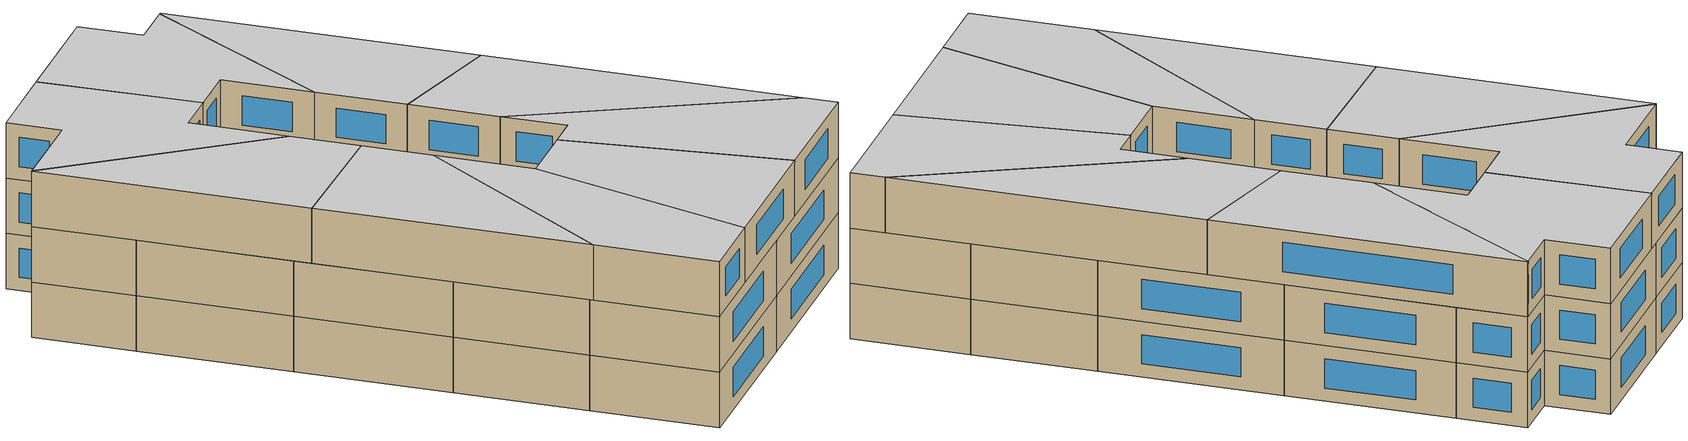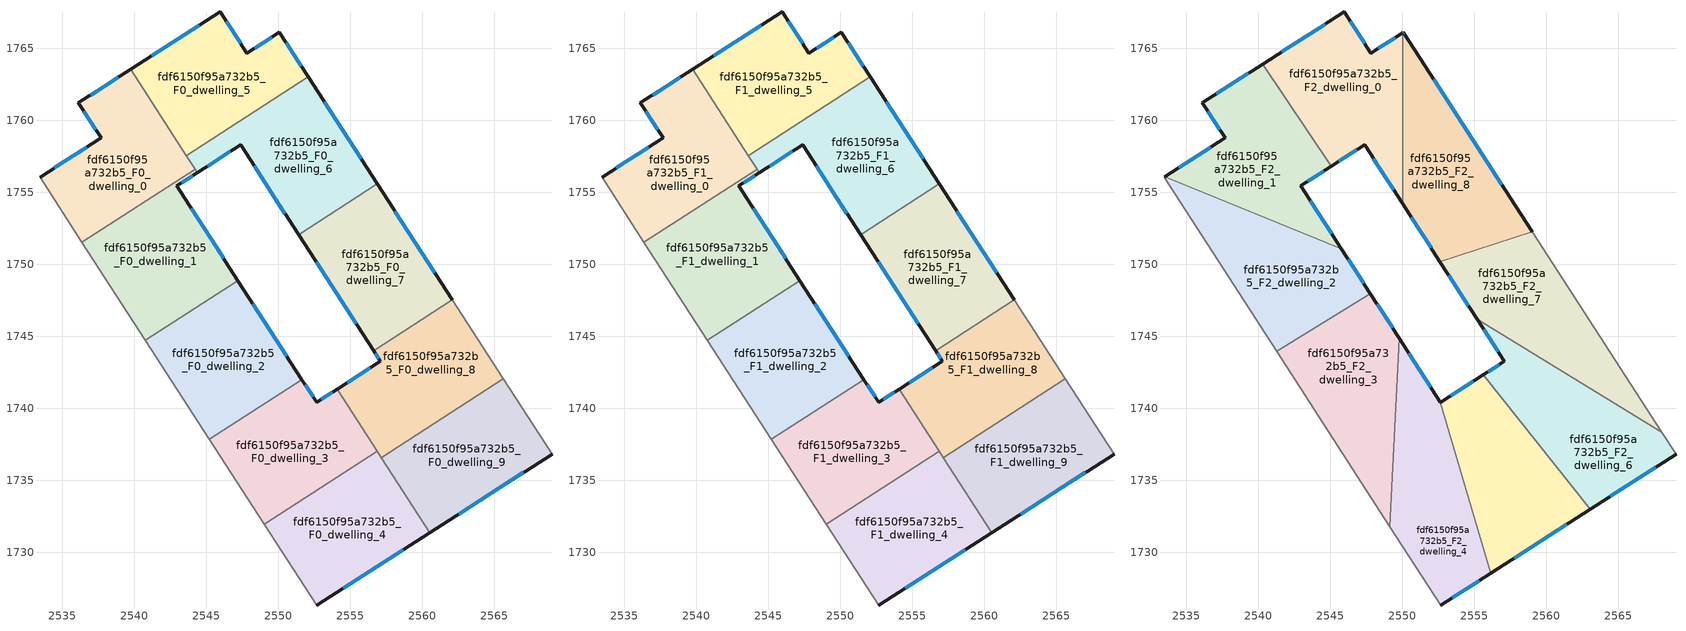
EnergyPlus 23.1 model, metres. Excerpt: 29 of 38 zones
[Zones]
fdf6150f95a732b5_F0_dwelling_0
 floor ground (EU_floor_Construction): 2539.74,1763.53 2544.22,1756.61 2536.37,1751.54 2533.46,1756.05 2537.69,1758.77 2536.12,1761.2 z0
 wall outside (EU_wall_Construction): 2539.74,1763.53 2536.12,1761.2 2537.69,1758.77 2533.46,1756.05 z0:3
 wall adiabatic (EU_wall_Construction): 2533.46,1756.05 2536.37,1751.54 z0:3
 wall to fdf6150f95a732b5_F0_dwelling_1 (EU_wall_Construction): 2536.37,1751.54 2544.22,1756.61 z0:3
 wall to fdf6150f95a732b5_F0_dwelling_5 (EU_wall_Construction): 2543.61,1757.54 2539.74,1763.53 z0:3
 wall to fdf6150f95a732b5_F0_dwelling_6 (EU_wall_Construction): 2544.22,1756.61 2543.61,1757.54 z0:3
 window (EU_Window_Construction): 2536.7,1758.13 2534.45,1756.69 / 2536.49,1760.63 2537.32,1759.34 / 2538.89,1762.98 2536.97,1761.75 z0.7:2.3
fdf6150f95a732b5_F0_dwelling_1
 floor ground (EU_floor_Construction): 2544.38,1756.36 2542.95,1755.44 2547.19,1748.87 2540.78,1744.72 2536.37,1751.54 2544.22,1756.61 z0
 wall outside (EU_wall_Construction): 2547.19,1748.87 2542.95,1755.44 2544.38,1756.36 z0:3
 wall to fdf6150f95a732b5_F0_dwelling_2 (EU_wall_Construction): 2540.78,1744.72 2547.19,1748.87 z0:3
 wall adiabatic (EU_wall_Construction): 2536.37,1751.54 2540.78,1744.72 z0:3
 wall to fdf6150f95a732b5_F0_dwelling_6 (EU_wall_Construction): 2544.38,1756.36 2544.22,1756.61 z0:3
 window (EU_Window_Construction): 2543.29,1755.65 2544.05,1756.14 / 2546.2,1750.41 2543.95,1753.9 z0.7:2.3
fdf6150f95a732b5_F0_dwelling_2
 floor ground (EU_floor_Construction): 2547.19,1748.87 2551.63,1742 2545.22,1737.85 2540.78,1744.72 z0
 wall outside (EU_wall_Construction): 2551.63,1742 2547.19,1748.87 z0:3
 wall to fdf6150f95a732b5_F0_dwelling_3 (EU_wall_Construction): 2545.22,1737.85 2551.63,1742 z0:3
 wall adiabatic (EU_wall_Construction): 2540.78,1744.72 2545.22,1737.85 z0:3
 window (EU_Window_Construction): 2550.59,1743.61 2548.24,1747.26 z0.7:2.3
fdf6150f95a732b5_F0_dwelling_3
 floor ground (EU_floor_Construction): 2554.09,1741.34 2556.88,1737.01 2549.04,1731.94 2545.22,1737.85 2551.63,1742 2552.66,1740.42 z0
 wall outside (EU_wall_Construction): 2554.09,1741.34 2552.66,1740.42 2551.63,1742 z0:3
 wall to fdf6150f95a732b5_F0_dwelling_4 (EU_wall_Construction): 2549.04,1731.94 2556.88,1737.01 z0:3
 wall adiabatic (EU_wall_Construction): 2545.22,1737.85 2549.04,1731.94 z0:3
 wall to fdf6150f95a732b5_F0_dwelling_8 (EU_wall_Construction): 2556.88,1737.01 2554.09,1741.34 z0:3
 window (EU_Window_Construction): 2552.42,1740.79 2551.87,1741.63 / 2553.75,1741.12 2552.99,1740.64 z0.7:2.3
fdf6150f95a732b5_F0_dwelling_4
 floor ground (EU_floor_Construction): 2556.88,1737.01 2560.52,1731.38 2552.66,1726.33 2549.04,1731.94 z0
 wall outside (EU_wall_Construction): 2552.66,1726.33 2560.52,1731.38 z0:3
 wall adiabatic (EU_wall_Construction): 2549.04,1731.94 2552.66,1726.33 z0:3
 wall to fdf6150f95a732b5_F0_dwelling_9 (EU_wall_Construction): 2560.52,1731.38 2557.16,1736.58 z0:3
 wall to fdf6150f95a732b5_F0_dwelling_8 (EU_wall_Construction): 2557.16,1736.58 2556.88,1737.01 z0:3
 window (EU_Window_Construction): 2554.51,1727.52 2558.68,1730.2 z0.7:2.3
fdf6150f95a732b5_F0_dwelling_5
 floor ground (EU_floor_Construction): 2550.07,1766.1 2552.07,1763.01 2543.61,1757.54 2539.74,1763.53 2545.96,1767.53 2547.82,1764.66 z0
 wall outside (EU_wall_Construction): 2552.07,1763.01 2550.07,1766.1 2547.82,1764.66 2545.96,1767.53 2539.74,1763.53 z0:3
 wall to fdf6150f95a732b5_F0_dwelling_6 (EU_wall_Construction): 2543.61,1757.54 2552.07,1763.01 z0:3
 window (EU_Window_Construction): 2544.5,1766.59 2541.21,1764.47 / 2547.38,1765.33 2546.4,1766.86 / 2549.54,1765.76 2548.35,1765 / 2551.6,1763.74 2550.54,1765.38 z0.7:2.3
fdf6150f95a732b5_F0_dwelling_6
 floor ground (EU_floor_Construction): 2552.07,1763.01 2556.87,1755.59 2551.4,1752.06 2547.38,1758.29 2544.38,1756.36 2543.61,1757.54 z0
 wall outside (EU_wall_Construction): 2544.38,1756.36 2547.38,1758.29 2551.4,1752.06 / 2556.87,1755.59 2552.07,1763.01 z0:3
 wall to fdf6150f95a732b5_F0_dwelling_7 (EU_wall_Construction): 2551.4,1752.06 2556.87,1755.59 z0:3
 window (EU_Window_Construction): 2545.08,1756.81 2546.67,1757.83 / 2555.74,1757.33 2553.2,1761.27 / 2548.32,1756.82 2550.46,1753.52 z0.7:2.3
fdf6150f95a732b5_F0_dwelling_7
 floor ground (EU_floor_Construction): 2556.87,1755.59 2562.08,1747.52 2556.62,1743.99 2551.4,1752.06 z0
 wall outside (EU_wall_Construction): 2562.08,1747.52 2556.87,1755.59 / 2551.4,1752.06 2556.62,1743.99 z0:3
 wall to fdf6150f95a732b5_F0_dwelling_8 (EU_wall_Construction): 2556.62,1743.99 2562.08,1747.52 z0:3
 window (EU_Window_Construction): 2560.86,1749.41 2558.09,1753.69 / 2552.63,1750.16 2555.39,1745.88 z0.7:2.3
fdf6150f95a732b5_F0_dwelling_8
 floor ground (EU_floor_Construction): 2562.08,1747.52 2565.62,1742.05 2557.16,1736.58 2554.09,1741.34 2557.09,1743.26 2556.62,1743.99 z0
 wall outside (EU_wall_Construction): 2556.62,1743.99 2557.09,1743.26 2554.09,1741.34 z0:3
 wall adiabatic (EU_wall_Construction): 2565.62,1742.05 2562.08,1747.52 z0:3
 wall to fdf6150f95a732b5_F0_dwelling_9 (EU_wall_Construction): 2557.16,1736.58 2565.62,1742.05 z0:3
 window (EU_Window_Construction): 2556.38,1742.81 2554.79,1741.79 / 2556.73,1743.82 2556.98,1743.43 z0.7:2.3
fdf6150f95a732b5_F0_dwelling_9
 floor ground (EU_floor_Construction): 2565.62,1742.05 2568.99,1736.83 2560.52,1731.38 2557.16,1736.58 z0
 wall outside (EU_wall_Construction): 2560.52,1731.38 2568.99,1736.83 z0:3
 wall adiabatic (EU_wall_Construction): 2568.99,1736.83 2565.62,1742.05 z0:3
 window (EU_Window_Construction): 2562.51,1732.66 2567,1735.55 z0.7:2.3
fdf6150f95a732b5_F1_dwelling_0
 floor to fdf6150f95a732b5_F0_dwelling_0 (EU_floor_Construction): 2539.74,1763.53 2544.22,1756.61 2536.37,1751.54 2533.46,1756.05 2537.69,1758.77 2536.12,1761.2 z3
 wall outside (EU_wall_Construction): 2539.74,1763.53 2536.12,1761.2 2537.69,1758.77 2533.46,1756.05 z3:6
 wall adiabatic (EU_wall_Construction): 2533.46,1756.05 2536.37,1751.54 z3:6
 wall to fdf6150f95a732b5_F1_dwelling_1 (EU_wall_Construction): 2536.37,1751.54 2544.22,1756.61 z3:6
 wall to fdf6150f95a732b5_F1_dwelling_5 (EU_wall_Construction): 2543.61,1757.54 2539.74,1763.53 z3:6
 wall to fdf6150f95a732b5_F1_dwelling_6 (EU_wall_Construction): 2544.22,1756.61 2543.61,1757.54 z3:6
 window (EU_Window_Construction): 2536.7,1758.13 2534.45,1756.69 / 2536.49,1760.63 2537.32,1759.34 / 2538.89,1762.98 2536.97,1761.75 z3.7:5.3
fdf6150f95a732b5_F1_dwelling_1
 floor to fdf6150f95a732b5_F0_dwelling_1 (EU_floor_Construction): 2544.38,1756.36 2542.95,1755.44 2547.19,1748.87 2540.78,1744.72 2536.37,1751.54 2544.22,1756.61 z3
 wall outside (EU_wall_Construction): 2547.19,1748.87 2542.95,1755.44 2544.38,1756.36 z3:6
 wall to fdf6150f95a732b5_F1_dwelling_2 (EU_wall_Construction): 2540.78,1744.72 2547.19,1748.87 z3:6
 wall adiabatic (EU_wall_Construction): 2536.37,1751.54 2540.78,1744.72 z3:6
 wall to fdf6150f95a732b5_F1_dwelling_6 (EU_wall_Construction): 2544.38,1756.36 2544.22,1756.61 z3:6
 window (EU_Window_Construction): 2543.29,1755.65 2544.05,1756.14 / 2546.2,1750.41 2543.95,1753.9 z3.7:5.3
fdf6150f95a732b5_F1_dwelling_2
 floor to fdf6150f95a732b5_F0_dwelling_2 (EU_floor_Construction): 2547.19,1748.87 2551.63,1742 2545.22,1737.85 2540.78,1744.72 z3
 wall outside (EU_wall_Construction): 2551.63,1742 2547.19,1748.87 z3:6
 wall to fdf6150f95a732b5_F1_dwelling_3 (EU_wall_Construction): 2545.22,1737.85 2551.63,1742 z3:6
 wall adiabatic (EU_wall_Construction): 2540.78,1744.72 2545.22,1737.85 z3:6
 window (EU_Window_Construction): 2550.59,1743.61 2548.24,1747.26 z3.7:5.3
fdf6150f95a732b5_F1_dwelling_3
 floor to fdf6150f95a732b5_F0_dwelling_3 (EU_floor_Construction): 2554.09,1741.34 2556.88,1737.01 2549.04,1731.94 2545.22,1737.85 2551.63,1742 2552.66,1740.42 z3
 wall outside (EU_wall_Construction): 2554.09,1741.34 2552.66,1740.42 2551.63,1742 z3:6
 wall to fdf6150f95a732b5_F1_dwelling_4 (EU_wall_Construction): 2549.04,1731.94 2556.88,1737.01 z3:6
 wall adiabatic (EU_wall_Construction): 2545.22,1737.85 2549.04,1731.94 z3:6
 wall to fdf6150f95a732b5_F1_dwelling_8 (EU_wall_Construction): 2556.88,1737.01 2554.09,1741.34 z3:6
 window (EU_Window_Construction): 2552.42,1740.79 2551.87,1741.63 / 2553.75,1741.12 2552.99,1740.64 z3.7:5.3
fdf6150f95a732b5_F1_dwelling_4
 floor to fdf6150f95a732b5_F0_dwelling_4 (EU_floor_Construction): 2556.88,1737.01 2560.52,1731.38 2552.66,1726.33 2549.04,1731.94 z3
 wall outside (EU_wall_Construction): 2552.66,1726.33 2560.52,1731.38 z3:6
 wall adiabatic (EU_wall_Construction): 2549.04,1731.94 2552.66,1726.33 z3:6
 wall to fdf6150f95a732b5_F1_dwelling_9 (EU_wall_Construction): 2560.52,1731.38 2557.16,1736.58 z3:6
 wall to fdf6150f95a732b5_F1_dwelling_8 (EU_wall_Construction): 2557.16,1736.58 2556.88,1737.01 z3:6
 window (EU_Window_Construction): 2554.51,1727.52 2558.68,1730.2 z3.7:5.3
fdf6150f95a732b5_F1_dwelling_5
 floor to fdf6150f95a732b5_F0_dwelling_5 (EU_floor_Construction): 2550.07,1766.1 2552.07,1763.01 2543.61,1757.54 2539.74,1763.53 2545.96,1767.53 2547.82,1764.66 z3
 wall outside (EU_wall_Construction): 2552.07,1763.01 2550.07,1766.1 2547.82,1764.66 2545.96,1767.53 2539.74,1763.53 z3:6
 wall to fdf6150f95a732b5_F1_dwelling_6 (EU_wall_Construction): 2543.61,1757.54 2552.07,1763.01 z3:6
 window (EU_Window_Construction): 2544.5,1766.59 2541.21,1764.47 / 2547.38,1765.33 2546.4,1766.86 / 2549.54,1765.76 2548.35,1765 / 2551.6,1763.74 2550.54,1765.38 z3.7:5.3
fdf6150f95a732b5_F1_dwelling_6
 floor to fdf6150f95a732b5_F0_dwelling_6 (EU_floor_Construction): 2552.07,1763.01 2556.87,1755.59 2551.4,1752.06 2547.38,1758.29 2544.38,1756.36 2543.61,1757.54 z3
 wall outside (EU_wall_Construction): 2544.38,1756.36 2547.38,1758.29 2551.4,1752.06 / 2556.87,1755.59 2552.07,1763.01 z3:6
 wall to fdf6150f95a732b5_F1_dwelling_7 (EU_wall_Construction): 2551.4,1752.06 2556.87,1755.59 z3:6
 window (EU_Window_Construction): 2545.08,1756.81 2546.67,1757.83 / 2555.74,1757.33 2553.2,1761.27 / 2548.32,1756.82 2550.46,1753.52 z3.7:5.3
fdf6150f95a732b5_F1_dwelling_7
 floor to fdf6150f95a732b5_F0_dwelling_7 (EU_floor_Construction): 2556.87,1755.59 2562.08,1747.52 2556.62,1743.99 2551.4,1752.06 z3
 wall outside (EU_wall_Construction): 2562.08,1747.52 2556.87,1755.59 / 2551.4,1752.06 2556.62,1743.99 z3:6
 wall to fdf6150f95a732b5_F1_dwelling_8 (EU_wall_Construction): 2556.62,1743.99 2562.08,1747.52 z3:6
 window (EU_Window_Construction): 2560.86,1749.41 2558.09,1753.69 / 2552.63,1750.16 2555.39,1745.88 z3.7:5.3
fdf6150f95a732b5_F1_dwelling_8
 floor to fdf6150f95a732b5_F0_dwelling_8 (EU_floor_Construction): 2562.08,1747.52 2565.62,1742.05 2557.16,1736.58 2554.09,1741.34 2557.09,1743.26 2556.62,1743.99 z3
 wall outside (EU_wall_Construction): 2556.62,1743.99 2557.09,1743.26 2554.09,1741.34 z3:6
 wall adiabatic (EU_wall_Construction): 2565.62,1742.05 2562.08,1747.52 z3:6
 wall to fdf6150f95a732b5_F1_dwelling_9 (EU_wall_Construction): 2557.16,1736.58 2565.62,1742.05 z3:6
 window (EU_Window_Construction): 2556.38,1742.81 2554.79,1741.79 / 2556.73,1743.82 2556.98,1743.43 z3.7:5.3
fdf6150f95a732b5_F1_dwelling_9
 floor to fdf6150f95a732b5_F0_dwelling_9 (EU_floor_Construction): 2565.62,1742.05 2568.99,1736.83 2560.52,1731.38 2557.16,1736.58 z3
 wall outside (EU_wall_Construction): 2560.52,1731.38 2568.99,1736.83 z3:6
 wall adiabatic (EU_wall_Construction): 2568.99,1736.83 2565.62,1742.05 z3:6
 window (EU_Window_Construction): 2562.51,1732.66 2567,1735.55 z3.7:5.3
fdf6150f95a732b5_F2_dwelling_0
 floor to fdf6150f95a732b5_F1_dwelling_5 (EU_floor_Construction): 2550.02,1766.07 2550.02,1761.68 2544.26,1757.96 2540.3,1763.89 2545.96,1767.53 2547.82,1764.66 z6
 floor to fdf6150f95a732b5_F1_dwelling_6 (EU_floor_Construction): 2550.02,1761.68 2550.02,1754.2 2547.38,1758.29 2545.05,1756.79 2544.26,1757.96 z6
 wall outside (EU_wall_Construction): 2550.02,1766.07 2547.82,1764.66 2545.96,1767.53 2540.3,1763.89 / 2545.05,1756.79 2547.38,1758.29 2550.02,1754.2 z6:9
 wall to fdf6150f95a732b5_F2_dwelling_8 (EU_wall_Construction): 2550.02,1754.2 2550.02,1766.07 z6:9
 wall to fdf6150f95a732b5_F2_dwelling_1 (EU_wall_Construction): 2540.3,1763.89 2545.05,1756.79 z6:9
 window (EU_Window_Construction): 2549.5,1765.74 2548.34,1764.99 / 2548,1757.33 2549.4,1755.16 / 2545.6,1757.14 2546.83,1757.93 / 2544.63,1766.67 2541.63,1764.75 / 2547.38,1765.33 2546.4,1766.86 z6.7:8.3
 ceiling to fdf6150f95a732b5_F3_dwelling_0 (EU_floor_Construction): 2550.02,1754.2 2550.02,1766.07 2547.82,1764.66 2545.96,1767.53 2540.3,1763.89 2545.05,1756.79 2547.38,1758.29 z9
fdf6150f95a732b5_F2_dwelling_1
 floor to fdf6150f95a732b5_F1_dwelling_0 (EU_floor_Construction): 2539.74,1763.53 2544.22,1756.61 2539.56,1753.6 2533.49,1756.07 2537.69,1758.77 2536.12,1761.2 z6
 floor to fdf6150f95a732b5_F1_dwelling_1 (EU_floor_Construction): 2544.38,1756.36 2542.95,1755.44 2545.77,1751.08 2539.56,1753.6 2544.22,1756.61 z6
 floor to fdf6150f95a732b5_F1_dwelling_5 (EU_floor_Construction): 2540.3,1763.89 2544.26,1757.96 2543.61,1757.54 2539.74,1763.53 z6
 floor to fdf6150f95a732b5_F1_dwelling_6 (EU_floor_Construction): 2544.26,1757.96 2545.05,1756.79 2544.38,1756.36 2543.61,1757.54 z6
 wall outside (EU_wall_Construction): 2545.77,1751.08 2542.95,1755.44 2545.05,1756.79 / 2540.3,1763.89 2536.12,1761.2 2537.69,1758.77 2533.49,1756.08 z6:9
 wall to fdf6150f95a732b5_F2_dwelling_2 (EU_wall_Construction): 2533.49,1756.08 2545.77,1751.08 z6:9
 window (EU_Window_Construction): 2543.44,1755.76 2544.56,1756.47 / 2545.11,1752.1 2543.61,1754.41 / 2536.71,1758.14 2534.48,1756.71 / 2536.49,1760.63 2537.32,1759.34 / 2539.32,1763.26 2537.1,1761.83 z6.7:8.3
 ceiling to fdf6150f95a732b5_F3_dwelling_1 (EU_floor_Construction): 2545.77,1751.08 2542.95,1755.44 2545.05,1756.79 2540.3,1763.89 2536.12,1761.2 2537.69,1758.77 2533.49,1756.08 z9
fdf6150f95a732b5_F2_dwelling_2
 floor to fdf6150f95a732b5_F1_dwelling_1 (EU_floor_Construction): 2545.77,1751.08 2547.19,1748.87 2540.78,1744.72 2536.37,1751.54 2539.56,1753.6 z6
 floor to fdf6150f95a732b5_F1_dwelling_0 (EU_floor_Construction): 2539.56,1753.6 2536.37,1751.54 2533.46,1756.05 2533.49,1756.07 z6
 floor to fdf6150f95a732b5_F1_dwelling_2 (EU_floor_Construction): 2547.19,1748.87 2547.78,1747.97 2541.28,1743.95 2540.78,1744.72 z6
 wall outside (EU_wall_Construction): 2547.78,1747.97 2545.77,1751.08 z6:9
 wall to fdf6150f95a732b5_F2_dwelling_3 (EU_wall_Construction): 2541.28,1743.95 2547.78,1747.97 z6:9
 wall adiabatic (EU_wall_Construction): 2533.49,1756.08 2533.46,1756.05 2541.28,1743.95 z6:9
 window (EU_Window_Construction): 2547.31,1748.7 2546.24,1750.35 z6.7:8.3
 ceiling to fdf6150f95a732b5_F3_dwelling_2 (EU_floor_Construction): 2547.78,1747.97 2545.77,1751.08 2533.49,1756.08 2533.46,1756.05 2541.28,1743.95 z9
fdf6150f95a732b5_F2_dwelling_3
 floor to fdf6150f95a732b5_F1_dwelling_2 (EU_floor_Construction): 2547.78,1747.97 2549.79,1744.85 2549.58,1740.67 2545.22,1737.85 2541.28,1743.95 z6
 floor to fdf6150f95a732b5_F1_dwelling_3 (EU_floor_Construction): 2549.58,1740.67 2549.15,1732.01 2549.04,1731.94 2545.22,1737.85 z6
 floor to fdf6150f95a732b5_F1_dwelling_4 (EU_floor_Construction): 2549.15,1732.01 2549.14,1731.79 2549.04,1731.94 z6
 wall outside (EU_wall_Construction): 2549.79,1744.85 2547.78,1747.97 z6:9
 wall to fdf6150f95a732b5_F2_dwelling_4 (EU_wall_Construction): 2549.14,1731.79 2549.79,1744.85 z6:9
 wall adiabatic (EU_wall_Construction): 2541.28,1743.95 2549.14,1731.79 z6:9
 window (EU_Window_Construction): 2549.32,1745.58 2548.25,1747.23 z6.7:8.3
 ceiling to fdf6150f95a732b5_F3_dwelling_3 (EU_floor_Construction): 2549.14,1731.79 2549.79,1744.85 2547.78,1747.97 2541.28,1743.95 z9
fdf6150f95a732b5_F2_dwelling_4
 floor to fdf6150f95a732b5_F1_dwelling_3 (EU_floor_Construction): 2552.65,1740.44 2554.17,1735.26 2549.15,1732.01 2549.58,1740.67 2551.63,1742 z6
 floor to fdf6150f95a732b5_F1_dwelling_4 (EU_floor_Construction): 2554.17,1735.26 2556.14,1728.57 2552.66,1726.33 2549.14,1731.79 2549.15,1732.01 z6
 floor to fdf6150f95a732b5_F1_dwelling_2 (EU_floor_Construction): 2549.79,1744.85 2551.63,1742 2549.58,1740.67 z6
 wall outside (EU_wall_Construction): 2552.65,1740.44 2549.79,1744.85 / 2552.66,1726.33 2556.14,1728.57 z6:9
 wall to fdf6150f95a732b5_F2_dwelling_5 (EU_wall_Construction): 2556.14,1728.57 2552.65,1740.44 z6:9
 wall adiabatic (EU_wall_Construction): 2549.14,1731.79 2552.66,1726.33 z6:9
 window (EU_Window_Construction): 2551.98,1741.47 2550.46,1743.81 / 2553.48,1726.86 2555.32,1728.04 z6.7:8.3
 ceiling to fdf6150f95a732b5_F3_dwelling_4 (EU_floor_Construction): 2556.14,1728.57 2552.65,1740.44 2549.79,1744.85 2549.14,1731.79 2552.66,1726.33 z9
fdf6150f95a732b5_F2_dwelling_5
 floor to fdf6150f95a732b5_F1_dwelling_4 (EU_floor_Construction): 2556.88,1737.01 2560.52,1731.38 2556.14,1728.57 2554.17,1735.26 z6
 floor to fdf6150f95a732b5_F1_dwelling_3 (EU_floor_Construction): 2554.09,1741.34 2556.88,1737.01 2554.17,1735.26 2552.65,1740.44 2552.66,1740.42 z6
 floor to fdf6150f95a732b5_F1_dwelling_9 (EU_floor_Construction): 2559.16,1737.87 2563.04,1733 2560.52,1731.38 2557.16,1736.58 z6
 floor to fdf6150f95a732b5_F1_dwelling_8 (EU_floor_Construction): 2555.62,1742.32 2559.16,1737.87 2557.16,1736.58 2554.09,1741.34 z6
 wall outside (EU_wall_Construction): 2552.65,1740.44 2552.66,1740.42 / 2555.62,1742.32 2552.66,1740.42 / 2556.14,1728.57 2563.04,1733 z6:9
 wall to fdf6150f95a732b5_F2_dwelling_6 (EU_wall_Construction): 2563.04,1733 2555.62,1742.32 z6:9
 window (EU_Window_Construction): 2554.92,1741.87 2553.35,1740.87 / 2557.76,1729.61 2561.42,1731.96 z6.7:8.3
 ceiling to fdf6150f95a732b5_F3_dwelling_5 (EU_floor_Construction): 2563.04,1733 2555.62,1742.32 2552.66,1740.42 2552.65,1740.44 2556.14,1728.57 z9
fdf6150f95a732b5_F2_dwelling_6
 floor to fdf6150f95a732b5_F1_dwelling_9 (EU_floor_Construction): 2568.02,1738.34 2568.99,1736.83 2563.04,1733 2559.16,1737.87 2563.83,1740.9 z6
 floor to fdf6150f95a732b5_F1_dwelling_8 (EU_floor_Construction): 2563.83,1740.9 2559.16,1737.87 2555.62,1742.32 2557.09,1743.26 2556.62,1743.99 2557.67,1744.67 z6
 floor to fdf6150f95a732b5_F1_dwelling_7 (EU_floor_Construction): 2557.67,1744.67 2556.62,1743.99 2555.2,1746.18 z6
 wall outside (EU_wall_Construction): 2555.2,1746.18 2557.09,1743.26 2555.62,1742.32 / 2563.04,1733 2568.99,1736.83 z6:9
 wall to fdf6150f95a732b5_F2_dwelling_7 (EU_wall_Construction): 2568.02,1738.34 2555.2,1746.18 z6:9
 wall adiabatic (EU_wall_Construction): 2568.99,1736.83 2568.02,1738.34 z6:9
 window (EU_Window_Construction): 2556.74,1743.04 2555.96,1742.54 / 2555.64,1745.49 2556.64,1743.94 / 2564.44,1733.9 2567.6,1735.93 z6.7:8.3
 ceiling to fdf6150f95a732b5_F3_dwelling_6 (EU_floor_Construction): 2568.99,1736.83 2568.02,1738.34 2555.2,1746.18 2557.09,1743.26 2555.62,1742.32 2563.04,1733 z9
fdf6150f95a732b5_F2_dwelling_7
 floor to fdf6150f95a732b5_F1_dwelling_7 (EU_floor_Construction): 2559.02,1752.26 2562.08,1747.52 2557.67,1744.67 2555.2,1746.18 2552.61,1750.19 z6
 floor to fdf6150f95a732b5_F1_dwelling_9 (EU_floor_Construction): 2565.62,1742.05 2568.02,1738.34 2563.83,1740.9 z6
 floor to fdf6150f95a732b5_F1_dwelling_8 (EU_floor_Construction): 2562.08,1747.52 2565.62,1742.05 2563.83,1740.9 2557.67,1744.67 z6
 wall outside (EU_wall_Construction): 2552.61,1750.19 2555.2,1746.18 z6:9
 wall to fdf6150f95a732b5_F2_dwelling_8 (EU_wall_Construction): 2559.02,1752.26 2552.61,1750.19 z6:9
 wall adiabatic (EU_wall_Construction): 2568.02,1738.34 2559.02,1752.26 z6:9
 window (EU_Window_Construction): 2553.22,1749.25 2554.59,1747.12 z6.7:8.3
 ceiling to fdf6150f95a732b5_F3_dwelling_7 (EU_floor_Construction): 2568.02,1738.34 2559.02,1752.26 2552.61,1750.19 2555.2,1746.18 z9
fdf6150f95a732b5_F2_dwelling_8
 floor to fdf6150f95a732b5_F1_dwelling_6 (EU_floor_Construction): 2552.07,1763.01 2556.87,1755.59 2551.4,1752.06 2550.02,1754.2 2550.02,1761.68 z6
 floor to fdf6150f95a732b5_F1_dwelling_5 (EU_floor_Construction): 2550.07,1766.1 2552.07,1763.01 2550.02,1761.68 2550.02,1766.07 z6
 floor to fdf6150f95a732b5_F1_dwelling_7 (EU_floor_Construction): 2556.87,1755.59 2559.02,1752.26 2552.61,1750.19 2551.4,1752.06 z6
 wall outside (EU_wall_Construction): 2550.02,1754.2 2552.61,1750.19 / 2559.02,1752.26 2550.07,1766.1 2550.02,1766.07 z6:9
 window (EU_Window_Construction): 2550.63,1753.26 2552,1751.13 / 2550.06,1766.1 2550.03,1766.08 / 2556.92,1755.51 2552.17,1762.85 z6.7:8.3
 ceiling to fdf6150f95a732b5_F3_dwelling_8 (EU_floor_Construction): 2559.02,1752.26 2550.07,1766.1 2550.02,1766.07 2550.02,1754.2 2552.61,1750.19 z9
[Building]
EU S2 Campaign: North Axis=0; Terrain=City; Solar Distribution=FullExterior
[Site:Location]
Budapest.Ferenc.Liszt.Intl.AP: Latitude=47.437; Longitude=19.256; Time Zone=1; Elevation=185
[SizingPeriod:WeatherFileDays]
AnnualSizingPeriod: Begin Month=1; Begin Day of Month=1; End Month=12; End Day of Month=31; Day of Week for Start Day=Monday; Use Weather File Daylight Saving Period=No; Use Weather File Rain and Snow Indicators=No
[MATERIAL]
EU_InternalMass_Material: Roughness=MediumRough; Thickness=0.1; Conductivity=1; Density=1800; Specific Heat=900; Thermal Absorptance=0.9; Solar Absorptance=0.7; Visible Absorptance=0.7
[MATERIAL:NOMASS] Roughness=MediumRough; Thermal Absorptance=0.9; Solar Absorptance=0.7; Visible Absorptance=0.7
Name | Thermal Resistance
EU_wall_NoMass | 0.832559
EU_floor_NoMass | 0.872794
[WINDOWMATERIAL:SIMPLEGLAZINGSYSTEM]
EU_Window_SimpleGlazing: UFactor=2.79869; Solar Heat Gain Coefficient=0.75; Visible Transmittance=0.75
[CONSTRUCTION]
EU_wall_Construction: EU_wall_NoMass
EU_floor_Construction: EU_floor_NoMass
EU_Window_Construction: EU_Window_SimpleGlazing
EU_InternalMass_Construction: EU_InternalMass_Material
[ZONE] Type=1; Multiplier=1; Ceiling Height=autocalculate; Floor Area=autocalculate; Part of Total Floor Area=Yes
Name | Volume
fdf6150f95a732b5_F0_dwelling_0; fdf6150f95a732b5_F1_dwelling_0 | 187.576
fdf6150f95a732b5_F2_dwelling_0; fdf6150f95a732b5_F2_dwelling_2 | 208.429
fdf6150f95a732b5_F0_dwelling_1; fdf6150f95a732b5_F1_dwelling_1 | 187.582
fdf6150f95a732b5_F2_dwelling_1 | 208.403
fdf6150f95a732b5_F0_dwelling_2; fdf6150f95a732b5_F1_dwelling_2; fdf6150f95a732b5_F0_dwelling_7; fdf6150f95a732b5_F1_dwelling_7 | 187.563
fdf6150f95a732b5_F0_dwelling_3; fdf6150f95a732b5_F1_dwelling_3 | 187.564
fdf6150f95a732b5_F2_dwelling_3 | 208.4
fdf6150f95a732b5_F0_dwelling_4; fdf6150f95a732b5_F1_dwelling_4 | 187.581
fdf6150f95a732b5_F2_dwelling_4 | 208.393
fdf6150f95a732b5_F0_dwelling_5; fdf6150f95a732b5_F1_dwelling_5 | 187.554
fdf6150f95a732b5_F2_dwelling_5 | 208.421
fdf6150f95a732b5_F0_dwelling_6; fdf6150f95a732b5_F1_dwelling_6 | 187.585
fdf6150f95a732b5_F2_dwelling_6 | 208.432
fdf6150f95a732b5_F2_dwelling_7 | 208.418
fdf6150f95a732b5_F0_dwelling_8; fdf6150f95a732b5_F1_dwelling_8 | 187.579
fdf6150f95a732b5_F2_dwelling_8 | 208.422
fdf6150f95a732b5_F0_dwelling_9; fdf6150f95a732b5_F1_dwelling_9 | 187.567
[INTERNALMASS] Construction=EU_InternalMass_Construction
Name | Zone or ZoneList | Surface Area
fdf6150f95a732b5_F0_dwelling_0_EU_InternalMass | fdf6150f95a732b5_F0_dwelling_0 | 62.5251
fdf6150f95a732b5_F0_dwelling_1_EU_InternalMass | fdf6150f95a732b5_F0_dwelling_1 | 62.5273
fdf6150f95a732b5_F0_dwelling_2_EU_InternalMass | fdf6150f95a732b5_F0_dwelling_2 | 62.5212
fdf6150f95a732b5_F0_dwelling_3_EU_InternalMass | fdf6150f95a732b5_F0_dwelling_3 | 62.5214
fdf6150f95a732b5_F0_dwelling_4_EU_InternalMass | fdf6150f95a732b5_F0_dwelling_4 | 62.5269
fdf6150f95a732b5_F0_dwelling_5_EU_InternalMass | fdf6150f95a732b5_F0_dwelling_5 | 62.5179
fdf6150f95a732b5_F0_dwelling_6_EU_InternalMass | fdf6150f95a732b5_F0_dwelling_6 | 62.5285
fdf6150f95a732b5_F0_dwelling_7_EU_InternalMass | fdf6150f95a732b5_F0_dwelling_7 | 62.5211
fdf6150f95a732b5_F0_dwelling_8_EU_InternalMass | fdf6150f95a732b5_F0_dwelling_8 | 62.5263
fdf6150f95a732b5_F0_dwelling_9_EU_InternalMass | fdf6150f95a732b5_F0_dwelling_9 | 62.5224
fdf6150f95a732b5_F1_dwelling_0_EU_InternalMass | fdf6150f95a732b5_F1_dwelling_0 | 62.5251
fdf6150f95a732b5_F1_dwelling_1_EU_InternalMass | fdf6150f95a732b5_F1_dwelling_1 | 62.5273
fdf6150f95a732b5_F1_dwelling_2_EU_InternalMass | fdf6150f95a732b5_F1_dwelling_2 | 62.5212
fdf6150f95a732b5_F1_dwelling_3_EU_InternalMass | fdf6150f95a732b5_F1_dwelling_3 | 62.5214
fdf6150f95a732b5_F1_dwelling_4_EU_InternalMass | fdf6150f95a732b5_F1_dwelling_4 | 62.5269
fdf6150f95a732b5_F1_dwelling_5_EU_InternalMass | fdf6150f95a732b5_F1_dwelling_5 | 62.5179
fdf6150f95a732b5_F1_dwelling_6_EU_InternalMass | fdf6150f95a732b5_F1_dwelling_6 | 62.5285
fdf6150f95a732b5_F1_dwelling_7_EU_InternalMass | fdf6150f95a732b5_F1_dwelling_7 | 62.5211
fdf6150f95a732b5_F1_dwelling_8_EU_InternalMass | fdf6150f95a732b5_F1_dwelling_8 | 62.5263
fdf6150f95a732b5_F1_dwelling_9_EU_InternalMass | fdf6150f95a732b5_F1_dwelling_9 | 62.5224
fdf6150f95a732b5_F2_dwelling_0_EU_InternalMass | fdf6150f95a732b5_F2_dwelling_0 | 69.4761
fdf6150f95a732b5_F2_dwelling_1_EU_InternalMass | fdf6150f95a732b5_F2_dwelling_1 | 69.468
fdf6150f95a732b5_F2_dwelling_2_EU_InternalMass | fdf6150f95a732b5_F2_dwelling_2 | 69.4761
fdf6150f95a732b5_F2_dwelling_3_EU_InternalMass | fdf6150f95a732b5_F2_dwelling_3 | 69.4667
fdf6150f95a732b5_F2_dwelling_4_EU_InternalMass | fdf6150f95a732b5_F2_dwelling_4 | 69.4643
fdf6150f95a732b5_F2_dwelling_5_EU_InternalMass | fdf6150f95a732b5_F2_dwelling_5 | 69.4736
fdf6150f95a732b5_F2_dwelling_6_EU_InternalMass | fdf6150f95a732b5_F2_dwelling_6 | 69.477
fdf6150f95a732b5_F2_dwelling_7_EU_InternalMass | fdf6150f95a732b5_F2_dwelling_7 | 69.4724
fdf6150f95a732b5_F2_dwelling_8_EU_InternalMass | fdf6150f95a732b5_F2_dwelling_8 | 69.4742
[OTHEREQUIPMENT] Fuel Type=Electricity; Design Level Calculation Method=Watts/Area; Power per Zone Floor Area=1; Fraction Latent=0; Fraction Radiant=0; Fraction Lost=0; Carbon Dioxide Generation Rate=0; EndUse Subcategory=EU_Step8_InternalGains
Name | Zone or ZoneList or Space or SpaceList | Schedule
EU_Step8_InternalGain_fdf6150f95a732b5_F0_dwelling_0_f000 | fdf6150f95a732b5_F0_dwelling_0 | EU_Step8_GainSchedule_fdf6150f95a732b5_F0_dwelling_0_f000
EU_Step8_InternalGain_fdf6150f95a732b5_F0_dwelling_1_f000 | fdf6150f95a732b5_F0_dwelling_1 | EU_Step8_GainSchedule_fdf6150f95a732b5_F0_dwelling_1_f000
EU_Step8_InternalGain_fdf6150f95a732b5_F0_dwelling_2_f000 | fdf6150f95a732b5_F0_dwelling_2 | EU_Step8_GainSchedule_fdf6150f95a732b5_F0_dwelling_2_f000
EU_Step8_InternalGain_fdf6150f95a732b5_F0_dwelling_3_f000 | fdf6150f95a732b5_F0_dwelling_3 | EU_Step8_GainSchedule_fdf6150f95a732b5_F0_dwelling_3_f000
EU_Step8_InternalGain_fdf6150f95a732b5_F0_dwelling_4_f000 | fdf6150f95a732b5_F0_dwelling_4 | EU_Step8_GainSchedule_fdf6150f95a732b5_F0_dwelling_4_f000
EU_Step8_InternalGain_fdf6150f95a732b5_F0_dwelling_5_f000 | fdf6150f95a732b5_F0_dwelling_5 | EU_Step8_GainSchedule_fdf6150f95a732b5_F0_dwelling_5_f000
EU_Step8_InternalGain_fdf6150f95a732b5_F0_dwelling_6_f000 | fdf6150f95a732b5_F0_dwelling_6 | EU_Step8_GainSchedule_fdf6150f95a732b5_F0_dwelling_6_f000
EU_Step8_InternalGain_fdf6150f95a732b5_F0_dwelling_7_f000 | fdf6150f95a732b5_F0_dwelling_7 | EU_Step8_GainSchedule_fdf6150f95a732b5_F0_dwelling_7_f000
EU_Step8_InternalGain_fdf6150f95a732b5_F0_dwelling_8_f000 | fdf6150f95a732b5_F0_dwelling_8 | EU_Step8_GainSchedule_fdf6150f95a732b5_F0_dwelling_8_f000
EU_Step8_InternalGain_fdf6150f95a732b5_F0_dwelling_9_f000 | fdf6150f95a732b5_F0_dwelling_9 | EU_Step8_GainSchedule_fdf6150f95a732b5_F0_dwelling_9_f000
EU_Step8_InternalGain_fdf6150f95a732b5_F1_dwelling_0_f000 | fdf6150f95a732b5_F1_dwelling_0 | EU_Step8_GainSchedule_fdf6150f95a732b5_F1_dwelling_0_f000
EU_Step8_InternalGain_fdf6150f95a732b5_F1_dwelling_1_f000 | fdf6150f95a732b5_F1_dwelling_1 | EU_Step8_GainSchedule_fdf6150f95a732b5_F1_dwelling_1_f000
EU_Step8_InternalGain_fdf6150f95a732b5_F1_dwelling_2_f000 | fdf6150f95a732b5_F1_dwelling_2 | EU_Step8_GainSchedule_fdf6150f95a732b5_F1_dwelling_2_f000
EU_Step8_InternalGain_fdf6150f95a732b5_F1_dwelling_3_f000 | fdf6150f95a732b5_F1_dwelling_3 | EU_Step8_GainSchedule_fdf6150f95a732b5_F1_dwelling_3_f000
EU_Step8_InternalGain_fdf6150f95a732b5_F1_dwelling_4_f000 | fdf6150f95a732b5_F1_dwelling_4 | EU_Step8_GainSchedule_fdf6150f95a732b5_F1_dwelling_4_f000
EU_Step8_InternalGain_fdf6150f95a732b5_F1_dwelling_5_f000 | fdf6150f95a732b5_F1_dwelling_5 | EU_Step8_GainSchedule_fdf6150f95a732b5_F1_dwelling_5_f000
EU_Step8_InternalGain_fdf6150f95a732b5_F1_dwelling_6_f000 | fdf6150f95a732b5_F1_dwelling_6 | EU_Step8_GainSchedule_fdf6150f95a732b5_F1_dwelling_6_f000
EU_Step8_InternalGain_fdf6150f95a732b5_F1_dwelling_7_f000 | fdf6150f95a732b5_F1_dwelling_7 | EU_Step8_GainSchedule_fdf6150f95a732b5_F1_dwelling_7_f000
EU_Step8_InternalGain_fdf6150f95a732b5_F1_dwelling_8_f000 | fdf6150f95a732b5_F1_dwelling_8 | EU_Step8_GainSchedule_fdf6150f95a732b5_F1_dwelling_8_f000
EU_Step8_InternalGain_fdf6150f95a732b5_F1_dwelling_9_f000 | fdf6150f95a732b5_F1_dwelling_9 | EU_Step8_GainSchedule_fdf6150f95a732b5_F1_dwelling_9_f000
EU_Step8_InternalGain_fdf6150f95a732b5_F2_dwelling_0_f000 | fdf6150f95a732b5_F2_dwelling_0 | EU_Step8_GainSchedule_fdf6150f95a732b5_F2_dwelling_0_f000
EU_Step8_InternalGain_fdf6150f95a732b5_F2_dwelling_1_f000 | fdf6150f95a732b5_F2_dwelling_1 | EU_Step8_GainSchedule_fdf6150f95a732b5_F2_dwelling_1_f000
EU_Step8_InternalGain_fdf6150f95a732b5_F2_dwelling_2_f000 | fdf6150f95a732b5_F2_dwelling_2 | EU_Step8_GainSchedule_fdf6150f95a732b5_F2_dwelling_2_f000
EU_Step8_InternalGain_fdf6150f95a732b5_F2_dwelling_3_f000 | fdf6150f95a732b5_F2_dwelling_3 | EU_Step8_GainSchedule_fdf6150f95a732b5_F2_dwelling_3_f000
EU_Step8_InternalGain_fdf6150f95a732b5_F2_dwelling_4_f000 | fdf6150f95a732b5_F2_dwelling_4 | EU_Step8_GainSchedule_fdf6150f95a732b5_F2_dwelling_4_f000
EU_Step8_InternalGain_fdf6150f95a732b5_F2_dwelling_5_f000 | fdf6150f95a732b5_F2_dwelling_5 | EU_Step8_GainSchedule_fdf6150f95a732b5_F2_dwelling_5_f000
EU_Step8_InternalGain_fdf6150f95a732b5_F2_dwelling_6_f000 | fdf6150f95a732b5_F2_dwelling_6 | EU_Step8_GainSchedule_fdf6150f95a732b5_F2_dwelling_6_f000
EU_Step8_InternalGain_fdf6150f95a732b5_F2_dwelling_7_f000 | fdf6150f95a732b5_F2_dwelling_7 | EU_Step8_GainSchedule_fdf6150f95a732b5_F2_dwelling_7_f000
EU_Step8_InternalGain_fdf6150f95a732b5_F2_dwelling_8_f000 | fdf6150f95a732b5_F2_dwelling_8 | EU_Step8_GainSchedule_fdf6150f95a732b5_F2_dwelling_8_f000
[ZONEVENTILATION:DESIGNFLOWRATE] Schedule=EU_AlwaysOn; Design Flow Rate Calculation Method=AirChanges/Hour; Air Changes per Hour=0.475469; Ventilation Type=Natural; Fan Pressure Rise=0; Fan Total Efficiency=1; Constant Term Coefficient=1; Temperature Term Coefficient=0; Velocity Term Coefficient=0; Velocity Squared Term Coefficient=0; Minimum Indoor Temperature=-100; Maximum Indoor Temperature=100; Delta Temperature=-100; Minimum Outdoor Temperature=-100; Maximum Outdoor Temperature=100; Maximum Wind Speed=40
Name | Zone or ZoneList or Space or SpaceList
EU_ConstantAir_fdf6150f95a732b5_F0_dwelling_0 | fdf6150f95a732b5_F0_dwelling_0
EU_ConstantAir_fdf6150f95a732b5_F0_dwelling_1 | fdf6150f95a732b5_F0_dwelling_1
EU_ConstantAir_fdf6150f95a732b5_F0_dwelling_2 | fdf6150f95a732b5_F0_dwelling_2
EU_ConstantAir_fdf6150f95a732b5_F0_dwelling_3 | fdf6150f95a732b5_F0_dwelling_3
EU_ConstantAir_fdf6150f95a732b5_F0_dwelling_4 | fdf6150f95a732b5_F0_dwelling_4
EU_ConstantAir_fdf6150f95a732b5_F0_dwelling_5 | fdf6150f95a732b5_F0_dwelling_5
EU_ConstantAir_fdf6150f95a732b5_F0_dwelling_6 | fdf6150f95a732b5_F0_dwelling_6
EU_ConstantAir_fdf6150f95a732b5_F0_dwelling_7 | fdf6150f95a732b5_F0_dwelling_7
EU_ConstantAir_fdf6150f95a732b5_F0_dwelling_8 | fdf6150f95a732b5_F0_dwelling_8
EU_ConstantAir_fdf6150f95a732b5_F0_dwelling_9 | fdf6150f95a732b5_F0_dwelling_9
EU_ConstantAir_fdf6150f95a732b5_F1_dwelling_0 | fdf6150f95a732b5_F1_dwelling_0
EU_ConstantAir_fdf6150f95a732b5_F1_dwelling_1 | fdf6150f95a732b5_F1_dwelling_1
EU_ConstantAir_fdf6150f95a732b5_F1_dwelling_2 | fdf6150f95a732b5_F1_dwelling_2
EU_ConstantAir_fdf6150f95a732b5_F1_dwelling_3 | fdf6150f95a732b5_F1_dwelling_3
EU_ConstantAir_fdf6150f95a732b5_F1_dwelling_4 | fdf6150f95a732b5_F1_dwelling_4
EU_ConstantAir_fdf6150f95a732b5_F1_dwelling_5 | fdf6150f95a732b5_F1_dwelling_5
EU_ConstantAir_fdf6150f95a732b5_F1_dwelling_6 | fdf6150f95a732b5_F1_dwelling_6
EU_ConstantAir_fdf6150f95a732b5_F1_dwelling_7 | fdf6150f95a732b5_F1_dwelling_7
EU_ConstantAir_fdf6150f95a732b5_F1_dwelling_8 | fdf6150f95a732b5_F1_dwelling_8
EU_ConstantAir_fdf6150f95a732b5_F1_dwelling_9 | fdf6150f95a732b5_F1_dwelling_9
EU_ConstantAir_fdf6150f95a732b5_F2_dwelling_0 | fdf6150f95a732b5_F2_dwelling_0
EU_ConstantAir_fdf6150f95a732b5_F2_dwelling_1 | fdf6150f95a732b5_F2_dwelling_1
EU_ConstantAir_fdf6150f95a732b5_F2_dwelling_2 | fdf6150f95a732b5_F2_dwelling_2
EU_ConstantAir_fdf6150f95a732b5_F2_dwelling_3 | fdf6150f95a732b5_F2_dwelling_3
EU_ConstantAir_fdf6150f95a732b5_F2_dwelling_4 | fdf6150f95a732b5_F2_dwelling_4
EU_ConstantAir_fdf6150f95a732b5_F2_dwelling_5 | fdf6150f95a732b5_F2_dwelling_5
EU_ConstantAir_fdf6150f95a732b5_F2_dwelling_6 | fdf6150f95a732b5_F2_dwelling_6
EU_ConstantAir_fdf6150f95a732b5_F2_dwelling_7 | fdf6150f95a732b5_F2_dwelling_7
EU_ConstantAir_fdf6150f95a732b5_F2_dwelling_8 | fdf6150f95a732b5_F2_dwelling_8
[HVACTEMPLATE:THERMOSTAT] Constant Heating Setpoint=20; Constant Cooling Setpoint=50
EU_HeatOnly_fdf6150f95a732b5_F0_dwelling_0; EU_HeatOnly_fdf6150f95a732b5_F0_dwelling_1; EU_HeatOnly_fdf6150f95a732b5_F0_dwelling_2; EU_HeatOnly_fdf6150f95a732b5_F0_dwelling_3; EU_HeatOnly_fdf6150f95a732b5_F0_dwelling_4; EU_HeatOnly_fdf6150f95a732b5_F0_dwelling_5; EU_HeatOnly_fdf6150f95a732b5_F0_dwelling_6; EU_HeatOnly_fdf6150f95a732b5_F0_dwelling_7; EU_HeatOnly_fdf6150f95a732b5_F0_dwelling_8; EU_HeatOnly_fdf6150f95a732b5_F0_dwelling_9; EU_HeatOnly_fdf6150f95a732b5_F1_dwelling_0; EU_HeatOnly_fdf6150f95a732b5_F1_dwelling_1; EU_HeatOnly_fdf6150f95a732b5_F1_dwelling_2; EU_HeatOnly_fdf6150f95a732b5_F1_dwelling_3; EU_HeatOnly_fdf6150f95a732b5_F1_dwelling_4; EU_HeatOnly_fdf6150f95a732b5_F1_dwelling_5; EU_HeatOnly_fdf6150f95a732b5_F1_dwelling_6; EU_HeatOnly_fdf6150f95a732b5_F1_dwelling_7; EU_HeatOnly_fdf6150f95a732b5_F1_dwelling_8; EU_HeatOnly_fdf6150f95a732b5_F1_dwelling_9; EU_HeatOnly_fdf6150f95a732b5_F2_dwelling_0; EU_HeatOnly_fdf6150f95a732b5_F2_dwelling_1; EU_HeatOnly_fdf6150f95a732b5_F2_dwelling_2; EU_HeatOnly_fdf6150f95a732b5_F2_dwelling_3; EU_HeatOnly_fdf6150f95a732b5_F2_dwelling_4; EU_HeatOnly_fdf6150f95a732b5_F2_dwelling_5; EU_HeatOnly_fdf6150f95a732b5_F2_dwelling_6; EU_HeatOnly_fdf6150f95a732b5_F2_dwelling_7; EU_HeatOnly_fdf6150f95a732b5_F2_dwelling_8; EU_HeatOnly_fdf6150f95a732b5_F3_dwelling_0; EU_HeatOnly_fdf6150f95a732b5_F3_dwelling_1; EU_HeatOnly_fdf6150f95a732b5_F3_dwelling_2; EU_HeatOnly_fdf6150f95a732b5_F3_dwelling_3; EU_HeatOnly_fdf6150f95a732b5_F3_dwelling_4; EU_HeatOnly_fdf6150f95a732b5_F3_dwelling_5; EU_HeatOnly_fdf6150f95a732b5_F3_dwelling_6; EU_HeatOnly_fdf6150f95a732b5_F3_dwelling_7
[HVACTEMPLATE:ZONE:IDEALLOADSAIRSYSTEM] System Availability Schedule=EU_AlwaysOn; Maximum Heating Supply Air Temperature=50; Minimum Cooling Supply Air Temperature=13; Maximum Heating Supply Air Humidity Ratio=0.0156; Minimum Cooling Supply Air Humidity Ratio=0.0077; Heating Limit=NoLimit; Cooling Limit=NoLimit; Heating Availability Schedule=EU_AlwaysOn; Cooling Availability Schedule=EU_CoolingOff; Dehumidification Control Type=ConstantSensibleHeatRatio; Cooling Sensible Heat Ratio=0.7; Dehumidification Setpoint=60; Humidification Control Type=None; Humidification Setpoint=30; Outdoor Air Method=None; Outdoor Air Flow Rate per Person=0.00944; Outdoor Air Flow Rate per Zone Floor Area=0; Outdoor Air Flow Rate per Zone=0; Demand Controlled Ventilation Type=None; Outdoor Air Economizer Type=NoEconomizer; Heat Recovery Type=None; Sensible Heat Recovery Effectiveness=0.7; Latent Heat Recovery Effectiveness=0.65
Name | Template Thermostat
fdf6150f95a732b5_F0_dwelling_0 | EU_HeatOnly_fdf6150f95a732b5_F0_dwelling_0
fdf6150f95a732b5_F0_dwelling_1 | EU_HeatOnly_fdf6150f95a732b5_F0_dwelling_1
fdf6150f95a732b5_F0_dwelling_2 | EU_HeatOnly_fdf6150f95a732b5_F0_dwelling_2
fdf6150f95a732b5_F0_dwelling_3 | EU_HeatOnly_fdf6150f95a732b5_F0_dwelling_3
fdf6150f95a732b5_F0_dwelling_4 | EU_HeatOnly_fdf6150f95a732b5_F0_dwelling_4
fdf6150f95a732b5_F0_dwelling_5 | EU_HeatOnly_fdf6150f95a732b5_F0_dwelling_5
fdf6150f95a732b5_F0_dwelling_6 | EU_HeatOnly_fdf6150f95a732b5_F0_dwelling_6
fdf6150f95a732b5_F0_dwelling_7 | EU_HeatOnly_fdf6150f95a732b5_F0_dwelling_7
fdf6150f95a732b5_F0_dwelling_8 | EU_HeatOnly_fdf6150f95a732b5_F0_dwelling_8
fdf6150f95a732b5_F0_dwelling_9 | EU_HeatOnly_fdf6150f95a732b5_F0_dwelling_9
fdf6150f95a732b5_F1_dwelling_0 | EU_HeatOnly_fdf6150f95a732b5_F1_dwelling_0
fdf6150f95a732b5_F1_dwelling_1 | EU_HeatOnly_fdf6150f95a732b5_F1_dwelling_1
fdf6150f95a732b5_F1_dwelling_2 | EU_HeatOnly_fdf6150f95a732b5_F1_dwelling_2
fdf6150f95a732b5_F1_dwelling_3 | EU_HeatOnly_fdf6150f95a732b5_F1_dwelling_3
fdf6150f95a732b5_F1_dwelling_4 | EU_HeatOnly_fdf6150f95a732b5_F1_dwelling_4
fdf6150f95a732b5_F1_dwelling_5 | EU_HeatOnly_fdf6150f95a732b5_F1_dwelling_5
fdf6150f95a732b5_F1_dwelling_6 | EU_HeatOnly_fdf6150f95a732b5_F1_dwelling_6
fdf6150f95a732b5_F1_dwelling_7 | EU_HeatOnly_fdf6150f95a732b5_F1_dwelling_7
fdf6150f95a732b5_F1_dwelling_8 | EU_HeatOnly_fdf6150f95a732b5_F1_dwelling_8
fdf6150f95a732b5_F1_dwelling_9 | EU_HeatOnly_fdf6150f95a732b5_F1_dwelling_9
fdf6150f95a732b5_F2_dwelling_0 | EU_HeatOnly_fdf6150f95a732b5_F2_dwelling_0
fdf6150f95a732b5_F2_dwelling_1 | EU_HeatOnly_fdf6150f95a732b5_F2_dwelling_1
fdf6150f95a732b5_F2_dwelling_2 | EU_HeatOnly_fdf6150f95a732b5_F2_dwelling_2
fdf6150f95a732b5_F2_dwelling_3 | EU_HeatOnly_fdf6150f95a732b5_F2_dwelling_3
fdf6150f95a732b5_F2_dwelling_4 | EU_HeatOnly_fdf6150f95a732b5_F2_dwelling_4
fdf6150f95a732b5_F2_dwelling_5 | EU_HeatOnly_fdf6150f95a732b5_F2_dwelling_5
fdf6150f95a732b5_F2_dwelling_6 | EU_HeatOnly_fdf6150f95a732b5_F2_dwelling_6
fdf6150f95a732b5_F2_dwelling_7 | EU_HeatOnly_fdf6150f95a732b5_F2_dwelling_7
fdf6150f95a732b5_F2_dwelling_8 | EU_HeatOnly_fdf6150f95a732b5_F2_dwelling_8
[SIZING:ZONE] Zone Cooling Design Supply Air Temperature Input Method=SupplyAirTemperature; Zone Cooling Design Supply Air Temperature=13; Zone Heating Design Supply Air Temperature Input Method=SupplyAirTemperature; Zone Heating Design Supply Air Temperature=50; Zone Cooling Design Supply Air Humidity Ratio=0.008; Zone Heating Design Supply Air Humidity Ratio=0.008; Cooling Design Air Flow Method=DesignDay; Cooling Design Air Flow Rate=0; Cooling Minimum Air Flow per Zone Floor Area=0.000762; Cooling Minimum Air Flow=0; Cooling Minimum Air Flow Fraction=0.2; Heating Design Air Flow Method=DesignDay; Heating Design Air Flow Rate=0; Heating Maximum Air Flow per Zone Floor Area=0.002032; Heating Maximum Air Flow=0.141576; Heating Maximum Air Flow Fraction=0.3; Account for Dedicated Outdoor Air System=No; Dedicated Outdoor Air System Control Strategy=NeutralSupplyAir; Dedicated Outdoor Air Low Setpoint Temperature for Design=autosize; Dedicated Outdoor Air High Setpoint Temperature for Design=autosize; Zone Load Sizing Method=Sensible Load Only No Latent Load; Zone Latent Cooling Design Supply Air Humidity Ratio Input Method=HumidityRatioDifference; Zone Cooling Design Supply Air Humidity Ratio Difference=0.005; Zone Latent Heating Design Supply Air Humidity Ratio Input Method=HumidityRatioDifference; Zone Humidification Design Supply Air Humidity Ratio Difference=0.005
fdf6150f95a732b5_F0_dwelling_0; fdf6150f95a732b5_F0_dwelling_1; fdf6150f95a732b5_F0_dwelling_2; fdf6150f95a732b5_F0_dwelling_3; fdf6150f95a732b5_F0_dwelling_4; fdf6150f95a732b5_F0_dwelling_5; fdf6150f95a732b5_F0_dwelling_6; fdf6150f95a732b5_F0_dwelling_7; fdf6150f95a732b5_F0_dwelling_8; fdf6150f95a732b5_F0_dwelling_9; fdf6150f95a732b5_F1_dwelling_0; fdf6150f95a732b5_F1_dwelling_1; fdf6150f95a732b5_F1_dwelling_2; fdf6150f95a732b5_F1_dwelling_3; fdf6150f95a732b5_F1_dwelling_4; fdf6150f95a732b5_F1_dwelling_5; fdf6150f95a732b5_F1_dwelling_6; fdf6150f95a732b5_F1_dwelling_7; fdf6150f95a732b5_F1_dwelling_8; fdf6150f95a732b5_F1_dwelling_9; fdf6150f95a732b5_F2_dwelling_0; fdf6150f95a732b5_F2_dwelling_1; fdf6150f95a732b5_F2_dwelling_2; fdf6150f95a732b5_F2_dwelling_3; fdf6150f95a732b5_F2_dwelling_4; fdf6150f95a732b5_F2_dwelling_5; fdf6150f95a732b5_F2_dwelling_6; fdf6150f95a732b5_F2_dwelling_7; fdf6150f95a732b5_F2_dwelling_8
[SCHEDULE:CONSTANT]
Name | Hourly Value
EU_AlwaysOn | 1
EU_CoolingOff | 0
[SCHEDULE:FILE] Column Number=1; Rows to Skip at Top=0; Number of Hours of Data=8760; Column Separator=Comma; Interpolate to Timestep=No; Minutes per Item=60; Adjust Schedule for Daylight Savings=Yes
Name | File
EU_Step8_GainSchedule_fdf6150f95a732b5_F0_dwelling_0_f000 | ../../schedules/fdf6150f95a732b5/fdf6150f95a732b5_F0_dwelling_0_f000_gain.csv
EU_Step8_GainSchedule_fdf6150f95a732b5_F0_dwelling_1_f000 | ../../schedules/fdf6150f95a732b5/fdf6150f95a732b5_F0_dwelling_1_f000_gain.csv
EU_Step8_GainSchedule_fdf6150f95a732b5_F0_dwelling_2_f000 | ../../schedules/fdf6150f95a732b5/fdf6150f95a732b5_F0_dwelling_2_f000_gain.csv
EU_Step8_GainSchedule_fdf6150f95a732b5_F0_dwelling_3_f000 | ../../schedules/fdf6150f95a732b5/fdf6150f95a732b5_F0_dwelling_3_f000_gain.csv
EU_Step8_GainSchedule_fdf6150f95a732b5_F0_dwelling_4_f000 | ../../schedules/fdf6150f95a732b5/fdf6150f95a732b5_F0_dwelling_4_f000_gain.csv
EU_Step8_GainSchedule_fdf6150f95a732b5_F0_dwelling_5_f000 | ../../schedules/fdf6150f95a732b5/fdf6150f95a732b5_F0_dwelling_5_f000_gain.csv
EU_Step8_GainSchedule_fdf6150f95a732b5_F0_dwelling_6_f000 | ../../schedules/fdf6150f95a732b5/fdf6150f95a732b5_F0_dwelling_6_f000_gain.csv
EU_Step8_GainSchedule_fdf6150f95a732b5_F0_dwelling_7_f000 | ../../schedules/fdf6150f95a732b5/fdf6150f95a732b5_F0_dwelling_7_f000_gain.csv
EU_Step8_GainSchedule_fdf6150f95a732b5_F0_dwelling_8_f000 | ../../schedules/fdf6150f95a732b5/fdf6150f95a732b5_F0_dwelling_8_f000_gain.csv
EU_Step8_GainSchedule_fdf6150f95a732b5_F0_dwelling_9_f000 | ../../schedules/fdf6150f95a732b5/fdf6150f95a732b5_F0_dwelling_9_f000_gain.csv
EU_Step8_GainSchedule_fdf6150f95a732b5_F1_dwelling_0_f000 | ../../schedules/fdf6150f95a732b5/fdf6150f95a732b5_F1_dwelling_0_f000_gain.csv
EU_Step8_GainSchedule_fdf6150f95a732b5_F1_dwelling_1_f000 | ../../schedules/fdf6150f95a732b5/fdf6150f95a732b5_F1_dwelling_1_f000_gain.csv
EU_Step8_GainSchedule_fdf6150f95a732b5_F1_dwelling_2_f000 | ../../schedules/fdf6150f95a732b5/fdf6150f95a732b5_F1_dwelling_2_f000_gain.csv
EU_Step8_GainSchedule_fdf6150f95a732b5_F1_dwelling_3_f000 | ../../schedules/fdf6150f95a732b5/fdf6150f95a732b5_F1_dwelling_3_f000_gain.csv
EU_Step8_GainSchedule_fdf6150f95a732b5_F1_dwelling_4_f000 | ../../schedules/fdf6150f95a732b5/fdf6150f95a732b5_F1_dwelling_4_f000_gain.csv
EU_Step8_GainSchedule_fdf6150f95a732b5_F1_dwelling_5_f000 | ../../schedules/fdf6150f95a732b5/fdf6150f95a732b5_F1_dwelling_5_f000_gain.csv
EU_Step8_GainSchedule_fdf6150f95a732b5_F1_dwelling_6_f000 | ../../schedules/fdf6150f95a732b5/fdf6150f95a732b5_F1_dwelling_6_f000_gain.csv
EU_Step8_GainSchedule_fdf6150f95a732b5_F1_dwelling_7_f000 | ../../schedules/fdf6150f95a732b5/fdf6150f95a732b5_F1_dwelling_7_f000_gain.csv
EU_Step8_GainSchedule_fdf6150f95a732b5_F1_dwelling_8_f000 | ../../schedules/fdf6150f95a732b5/fdf6150f95a732b5_F1_dwelling_8_f000_gain.csv
EU_Step8_GainSchedule_fdf6150f95a732b5_F1_dwelling_9_f000 | ../../schedules/fdf6150f95a732b5/fdf6150f95a732b5_F1_dwelling_9_f000_gain.csv
EU_Step8_GainSchedule_fdf6150f95a732b5_F2_dwelling_0_f000 | ../../schedules/fdf6150f95a732b5/fdf6150f95a732b5_F2_dwelling_0_f000_gain.csv
EU_Step8_GainSchedule_fdf6150f95a732b5_F2_dwelling_1_f000 | ../../schedules/fdf6150f95a732b5/fdf6150f95a732b5_F2_dwelling_1_f000_gain.csv
EU_Step8_GainSchedule_fdf6150f95a732b5_F2_dwelling_2_f000 | ../../schedules/fdf6150f95a732b5/fdf6150f95a732b5_F2_dwelling_2_f000_gain.csv
EU_Step8_GainSchedule_fdf6150f95a732b5_F2_dwelling_3_f000 | ../../schedules/fdf6150f95a732b5/fdf6150f95a732b5_F2_dwelling_3_f000_gain.csv
EU_Step8_GainSchedule_fdf6150f95a732b5_F2_dwelling_4_f000 | ../../schedules/fdf6150f95a732b5/fdf6150f95a732b5_F2_dwelling_4_f000_gain.csv
EU_Step8_GainSchedule_fdf6150f95a732b5_F2_dwelling_5_f000 | ../../schedules/fdf6150f95a732b5/fdf6150f95a732b5_F2_dwelling_5_f000_gain.csv
EU_Step8_GainSchedule_fdf6150f95a732b5_F2_dwelling_6_f000 | ../../schedules/fdf6150f95a732b5/fdf6150f95a732b5_F2_dwelling_6_f000_gain.csv
EU_Step8_GainSchedule_fdf6150f95a732b5_F2_dwelling_7_f000 | ../../schedules/fdf6150f95a732b5/fdf6150f95a732b5_F2_dwelling_7_f000_gain.csv
EU_Step8_GainSchedule_fdf6150f95a732b5_F2_dwelling_8_f000 | ../../schedules/fdf6150f95a732b5/fdf6150f95a732b5_F2_dwelling_8_f000_gain.csv
